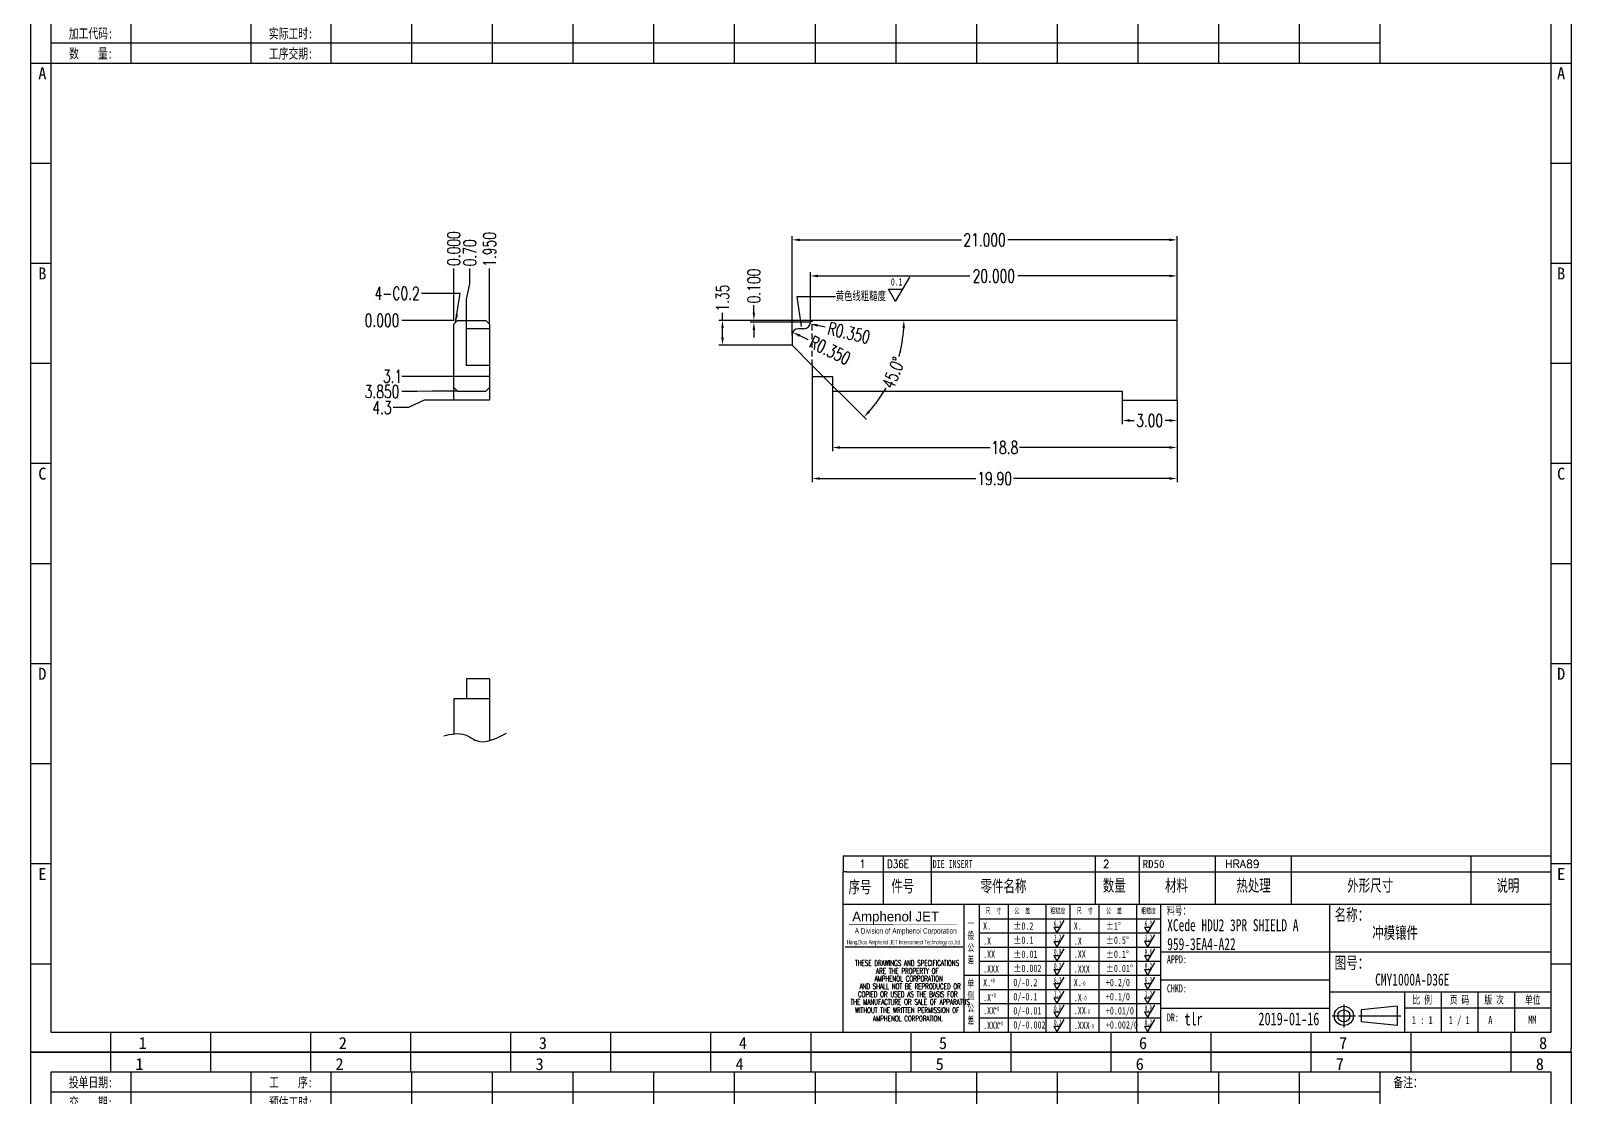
# Model space of a CAD drawing. Header units: millimetres. Extents: x -2852 to 5627, y -2271 to 1849.
# Drawn here: x -778.4 to -694.4, y -722.8 to -664.7 of the extents above; entities that cross this region are included whole.
import ezdxf
from ezdxf.enums import TextEntityAlignment as Align

# ---------------------------------------------------------------- set-up
doc = ezdxf.new("R2010")
doc.units = ezdxf.units.MM
doc.header["$PDSIZE"] = 3
doc.linetypes.add('DASHED2', pattern=[9.525, 6.35, -3.175])
for name, color, linetype in [('1', 7, 'Continuous'), ('11', 4, 'DASHED2'), ('41', 1, 'Continuous'), ('D03', 7, 'Continuous')]:
    doc.layers.add(name, color=color, linetype=linetype)
doc.styles.add('CH', font='仿宋_GB2312_0.ttf')
doc.styles.add('jet02', font='simplex.shx', dxfattribs={"width": 0.7})
doc.styles.add('SIMPLEX', font='SIMPLEX')
doc.styles.get("Standard").update_dxf_attribs({"font": '仿宋_GB2312_0.ttf', "width": 0.7})
doc.styles.add('TEXTSTYLE_1', font='TRIUMB.TTF')
doc.styles.add('TEXTSTYLE_2', font='TRIUM.TTF')
doc.styles.add('tk', font='', dxfattribs={"width": 0.7})
doc.styles.add('tk 2', font='仿宋_GB2312_0.ttf', dxfattribs={"width": 0.65})
doc.styles.add('tk 4', font='simplex.shx', dxfattribs={"width": 0.65, "bigfont": 'bigfont.shx'})
doc.styles.get('tk').set_extended_font_data('NSimSun')
doc.dimstyles.new('jet02', dxfattribs={"dimtxt": 3.5, "dimasz": 2.1, "dimexe": 1, "dimexo": 0, "dimgap": 0.5, "dimtad": 0, "dimtoh": 1, "dimdec": 3, "dimzin": 9, "dimdsep": 46, "dimtxsty": 'jet02', "dimcen": 0, "dimclrt": 256, "dimazin": 2, "dimtfac": 1, "dimtdec": 3, "dimtofl": 0, "dimtmove": 0, "dimatfit": 1, "dimfxl": 1, "dimarcsym": 0})

# ---------------------------------------------------------------- blocks, each defined once
blk = doc.blocks.new('A3-N')
at = {"layer": '1', "color": 1}
for p, q in [((0, 0), (0, 296.73)), ((0, 296.73), (420, 296.73)), ((21.82, 291.27), (21.82, 296.73)), ((49.09, 291.27), (49.09, 296.73)), ((76.36, 291.27), (76.36, 296.73)), ((103.64, 291.27), (103.64, 296.73)), ((103.64, 291.27), (103.64, 296.73)), ((103.64, 291.27), (103.64, 296.73)), ((130.91, 291.27), (130.91, 296.73)), ((158.18, 291.27), (158.18, 296.73)), ((185.45, 291.27), (185.45, 296.73)), ((212.73, 291.27), (212.73, 296.73)), ((240, 291.27), (240, 296.73)), ((267.27, 291.27), (267.27, 296.73)), ((294.55, 291.27), (294.55, 296.73)), ((321.82, 291.27), (321.82, 296.73)), ((349.09, 291.27), (349.09, 296.73)), ((376.36, 291.27), (376.36, 296.73)), ((403.64, 291.27), (403.64, 296.73)), ((420, 296.73), (420, 1)), ((5.45, 269.45), (0, 269.45)), ((420, 269.45), (414.55, 269.45)), ((5.45, 242.18), (0, 242.18)), ((420, 242.18), (414.55, 242.18)), ((5.45, 214.91), (0, 214.91)), ((420, 214.91), (414.55, 214.91)), ((5.45, 187.64), (0, 187.64)), ((420, 187.64), (414.55, 187.64)), ((5.45, 160.36), (0, 160.36)), ((420, 160.36), (414.55, 160.36)), ((5.45, 133.09), (0, 133.09)), ((420, 133.09), (414.55, 133.09)), ((5.45, 105.82), (0, 105.82)), ((420, 105.82), (414.55, 105.82)), ((5.45, 78.55), (0, 78.55)), ((420, 78.55), (414.55, 78.55)), ((5.45, 51.27), (0, 51.27)), ((420, 51.27), (414.55, 51.27)), ((222.45, 49.09), (221.45, 49.09)), ((221.45, 49.09), (221.45, 40.36)), ((222.45, 49.09), (414.55, 49.09)), ((232.36, 49.09), (232.36, 40.36)), ((245.45, 49.09), (245.45, 40.36)), ((290.18, 49.09), (290.18, 40.36)), ((302.18, 49.09), (302.18, 40.36)), ((322.91, 49.09), (322.91, 40.36)), ((343.64, 49.09), (343.64, 40.36)), ((392.73, 40.36), (392.73, 49.09)), ((258.55, 40.36), (258.55, 5.44)), ((266.45, 40.36), (266.45, 5.44)), ((276.78, 40.36), (276.78, 5.45)), ((291.18, 40.36), (291.18, 5.45)), ((301.51, 40.37), (301.51, 5.46)), ((308.01, 40.36), (308.01, 5.45)), ((354.09, 40.36), (354.09, 5.45)), ((308.01, 32.39), (258.55, 32.39)), ((308.01, 28.54), (258.55, 28.54)), ((414.55, 27.27), (308.01, 27.27)), ((5.45, 24), (0, 24)), ((308.01, 24.69), (258.55, 24.69)), ((420, 24), (414.55, 24)), ((308.01, 16.99), (258.55, 16.99)), ((354.09, 19.63), (308.01, 19.63)), ((308.01, 13.14), (258.55, 13.14)), ((414.55, 16.36), (354.09, 16.36)), ((374.55, 16.36), (374.55, 5.45)), ((384.55, 16.36), (384.55, 5.45)), ((394.55, 16.36), (394.55, 5.45)), ((404.55, 16.36), (404.55, 5.45)), ((308.01, 9.29), (258.55, 9.29)), ((308.01, 11.99), (354.09, 11.99)), ((372.51, 12.49), (362.69, 11.5)), ((362.69, 11.5), (362.69, 8.23)), ((372.51, 12.49), (372.51, 7.25)), ((414.55, 12), (374.55, 12)), ((21.82, 0), (21.82, 5.45)), ((49.09, 0), (49.09, 5.45)), ((76.36, 0), (76.36, 5.45)), ((103.64, 0), (103.64, 5.45)), ((130.91, 0), (130.91, 5.45)), ((158.18, 0), (158.18, 5.45)), ((185.45, 0), (185.45, 5.45)), ((212.73, 0), (212.73, 5.45)), ((240, 0), (240, 5.45)), ((267.27, 0), (267.27, 5.45)), ((294.55, 0), (294.55, 5.45)), ((321.82, 0), (321.82, 5.45)), ((349.09, 0), (349.09, 5.45)), ((372.51, 7.25), (362.69, 8.23)), ((376.36, 0), (376.36, 5.45)), ((403.64, 0), (403.64, 5.45)), ((1, 0), (0, 0)), ((420, 0), (1, 0)), ((420, 0), (420, 1))]:
    blk.add_line(p, q, dxfattribs=at)
at = {"layer": '1'}
for p, q in [((414.55, 278.18), (414.55, 284.73)), ((221.45, 40.36), (221.45, 5.45)), ((221.45, 40.36), (414.55, 40.36)), ((221.45, 40.36), (414.55, 40.36)), ((254.41, 40.36), (254.41, 5.45)), ((283.28, 40.36), (283.28, 5.45)), ((308.01, 36.24), (258.55, 36.24)), ((222.08, 28.67), (254.12, 28.67)), ((308.01, 20.84), (254.41, 20.84))]:
    blk.add_line(p, q, dxfattribs=at)
at = {"layer": '1', "color": 1, "ltscale": 0.05}
for p, q in [((278.93, 34.04), (279.79, 32.56)), ((278.93, 34.04), (280.65, 34.04)), ((281.68, 35.84), (279.79, 32.56)), ((303.66, 34.05), (304.52, 32.56)), ((303.66, 34.05), (305.38, 34.05)), ((306.41, 35.84), (304.52, 32.56)), ((278.93, 30.19), (279.79, 28.71)), ((278.93, 30.19), (280.65, 30.19)), ((281.68, 31.99), (279.79, 28.71)), ((303.66, 30.2), (305.38, 30.2)), ((303.66, 30.2), (304.52, 28.71)), ((306.41, 31.99), (304.52, 28.71)), ((278.93, 26.34), (279.79, 24.86)), ((278.93, 26.34), (280.65, 26.34)), ((281.68, 28.14), (279.79, 24.86)), ((303.66, 26.35), (304.52, 24.86)), ((303.66, 26.35), (305.38, 26.35)), ((306.41, 28.14), (304.52, 24.86)), ((278.93, 22.49), (280.65, 22.49)), ((278.93, 22.49), (279.79, 21.01)), ((281.68, 24.29), (279.79, 21.01)), ((303.66, 22.5), (305.38, 22.5)), ((303.66, 22.5), (304.52, 21.01)), ((306.41, 24.29), (304.52, 21.01)), ((278.93, 18.66), (279.79, 17.17)), ((278.93, 18.66), (280.65, 18.66)), ((281.68, 20.45), (279.79, 17.17)), ((303.66, 18.66), (304.52, 17.18)), ((303.66, 18.66), (305.38, 18.66)), ((306.41, 20.46), (304.52, 17.18)), ((278.93, 14.81), (280.65, 14.81)), ((278.93, 14.81), (279.79, 13.32)), ((281.68, 16.6), (279.79, 13.32)), ((281.68, 12.75), (279.79, 9.47)), ((303.66, 14.81), (305.38, 14.81)), ((303.66, 14.81), (304.52, 13.33)), ((306.41, 16.61), (304.52, 13.33)), ((306.41, 12.76), (304.52, 9.48)), ((278.93, 10.96), (279.79, 9.47)), ((278.93, 10.96), (280.65, 10.96)), ((281.68, 8.9), (279.79, 5.62)), ((303.66, 10.96), (304.52, 9.48)), ((303.66, 10.96), (305.38, 10.96)), ((306.41, 8.91), (304.52, 5.63)), ((278.93, 7.11), (279.79, 5.62)), ((278.93, 7.11), (280.65, 7.11)), ((303.66, 7.11), (305.38, 7.11)), ((303.66, 7.11), (304.52, 5.63))]:
    blk.add_line(p, q, dxfattribs=at)
at = {"layer": '1', "color": 1, "ltscale": 0.1}
for p, q in [((358.01, 13.02), (358.01, 6.71)), ((354.86, 9.87), (361.17, 9.87)), ((362.03, 9.87), (373.54, 9.87))]:
    blk.add_line(p, q, dxfattribs=at)
at = {"layer": '1'}
blk.add_lwpolyline([(221.45, 5.45), (414.55, 5.45), (414.55, 291.27), (5.45, 291.27), (5.45, 5.45), (414.55, 5.45)], dxfattribs=at)
at = {"layer": '1', "color": 7, "linetype": 'Continuous', "const_width": 0.123}
blk.add_lwpolyline([(223.11, 34.74), (252.6, 34.76)], dxfattribs=at)
at = {"layer": '1', "color": 1}
for radius in [2.62, 1.64]:
    blk.add_circle((358.01, 9.87), radius, dxfattribs=at)
at = {"layer": '41'}
for p, q in [((27.27, 291.27), (27.27, 269.45)), ((60, 291.27), (60, 269.45)), ((81.82, 291.27), (81.82, 269.45)), ((103.82, 291.27), (103.82, 269.45)), ((125.82, 291.27), (125.82, 269.45)), ((147.82, 291.27), (147.82, 269.45)), ((169.82, 291.27), (169.82, 269.45)), ((191.82, 291.27), (191.82, 269.45)), ((213.82, 291.27), (213.82, 269.45)), ((235.82, 291.27), (235.82, 269.45)), ((257.82, 291.27), (257.82, 269.45)), ((279.82, 291.27), (279.82, 269.45)), ((301.82, 291.27), (301.82, 269.45)), ((323.82, 291.27), (323.82, 269.45)), ((345.82, 291.27), (345.82, 269.45)), ((367.82, 291.27), (367.82, 269.45)), ((367.82, 285.82), (5.45, 285.82)), ((367.82, 280.36), (5.45, 280.36)), ((367.82, 274.91), (5.45, 274.91)), ((414.55, 269.45), (5.45, 269.45))]:
    blk.add_line(p, q, dxfattribs=at)
at = {"layer": '1', "color": 1}
for s, p in [('1', (29.64, 295.11)), ('2', (84.18, 295.11)), ('3', (138.73, 295.11)), ('4', (193.27, 295.11)), ('5', (247.82, 295.11)), ('6', (302.36, 295.11)), ('7', (356.91, 295.11)), ('8', (411.45, 295.11)), ('1', (30.53, 4.11)), ('2', (85.08, 4.11)), ('3', (139.62, 4.11)), ('4', (194.17, 4.11)), ('5', (248.72, 4.11)), ('6', (303.26, 4.11)), ('7', (357.81, 4.11)), ('8', (412.35, 4.11))]:
    blk.add_text(s, height=3.27, dxfattribs=at).set_placement(p, align=Align.TOP_CENTER)
at = {"layer": '1', "style": 'tk', "width": 0.7}
for s, p in [('投单日期:', (16.36, 288.55)), ('工    序:', (70.91, 288.55)), ('备注：', (375.51, 288.55)), ('交    期:', (16.36, 283.09)), ('预估工时:', (70.91, 283.09)), ('加工代码:', (16.36, 277.64)), ('实际工时:', (70.91, 277.64)), ('数    量:', (16.36, 272.18)), ('工序交期:', (70.91, 272.18))]:
    blk.add_text(s, height=2.727, dxfattribs=at).set_placement(p, align=Align.MIDDLE)
at = {"layer": '1', "color": 1}
for s, p in [('A', (2.04, 268.36)), ('B', (2.04, 213.82)), ('C', (2.04, 159.27)), ('D', (2.04, 104.73)), ('E', (2.04, 50.18))]:
    blk.add_text(s, height=3.27, dxfattribs=at).set_placement(p, align=Align.TOP_LEFT)
for s, p in [('A', (418.37, 268.36)), ('B', (418.37, 213.82)), ('C', (418.37, 159.27)), ('D', (418.37, 104.73)), ('E', (418.37, 50.18))]:
    blk.add_text(s, height=3.27, dxfattribs=at).set_placement(p, align=Align.TOP_RIGHT)
at = {"layer": '1', "color": 1, "style": 'tk 2', "width": 0.7}
for s, height, p in [('序号', 3.273, (222.96, 43.34)), ('件号', 3.273, (234.62, 43.61)), ('零件名称', 3.273, (258.97, 43.61)), ('数量', 3.273, (292.3, 43.78)), ('材料', 3.273, (309.27, 43.78)), ('热处理', 3.273, (328.71, 43.78)), ('外形尺寸', 3.273, (358.94, 43.78)), ('说明', 3.273, (399.61, 43.78)), ('料号：', 2.182, (309.77, 37.46)), ('名称：', 3.273, (355.52, 35.79)), ('图号：', 3.273, (355.52, 22.7)), ('比 例', 2.182, (376.69, 13.18)), ('页 码', 2.182, (386.85, 13.18)), ('版 次', 2.182, (396.31, 13.18)), ('单位', 2.182, (407.35, 13.18))]:
    blk.add_text(s, height=height, dxfattribs=at).set_placement(p)
at = {"layer": '1', "color": 7, "linetype": 'Continuous', "style": 'TEXTSTYLE_1'}
blk.add_text('Amphenol JET', height=2.7, dxfattribs=at).set_placement((223.96, 35.61))
at = {"layer": '1', "color": 7, "linetype": 'Continuous'}
for s, height, style, width, p in [('A Division of Amphenol Corporation', 1.5, 'TEXTSTYLE_2', 0.7, (224.64, 32.29)), ('HangZhou Amphenol JET Interconnect Technology co.,ltd ', 1.2, 'TEXTSTYLE_2', 0.6, (222.47, 29.36)), ('THESE DRAWINGS AND SPECIFICATIONS', 1.5, 'tk 4', 0.6, (224.73, 23.52)), ('ARE THE PROPERTY OF', 1.5, 'tk 4', 0.6, (230.45, 21.35)), ('AND SHALL NOT BE REPRODUCED OR', 1.5, 'tk 4', 0.6, (225.95, 17.17)), ('AMPHENOL CORPORATION', 1.5, 'tk 4', 0.6, (230.04, 19.27)), ('THE MANUFACTURE OR SALE OF APPARATUS', 1.5, 'tk 4', 0.6, (223.5, 12.92)), ('COPIED OR USED AS THE BASIS FOR', 1.5, 'tk 4', 0.6, (225.54, 15.02)), ('WITHOUT THE WRITTEN PERMISSION OF', 1.5, 'tk 4', 0.6, (224.73, 10.67)), ('AMPHENOL CORPORATION.', 1.5, 'tk 4', 0.6, (229.63, 8.4))]:
    blk.add_text(s, height=height, dxfattribs=dict(at, style=style, width=width)).set_placement(p)
at = {"layer": '1', "color": 1, "style": 'tk 2', "width": 0.7}
for s, p in [('X.', (259.64, 34.37)), ('%%P0.2', (267.9, 34.37)), ('X.', (284.37, 34.37)), ('%%P1%%D', (293.12, 34.37)), ('.X', (259.64, 30.28)), ('%%P0.1', (267.9, 30.52)), ('.X', (284.37, 30.28)), ('%%P0.5%%D', (293.12, 30.52)), ('.XX', (259.64, 26.71)), ('%%P0.01', (267.9, 26.67)), ('.XX', (284.37, 26.71)), ('%%P0.1%%D', (293.12, 26.67)), ('.XXX', (259.64, 22.68)), ('%%P0.002', (267.9, 22.82)), ('.XXX', (284.37, 22.68)), ('%%P0.01%%D', (293.12, 22.82)), ('X.', (259.64, 18.97)), ('0/-0.2', (267.9, 18.97)), ('X.', (284.37, 18.97)), ('+0.2/0', (293.12, 18.97)), ('.X', (259.64, 14.88)), ('0/-0.1', (267.9, 15.12)), ('.X', (284.37, 14.88)), ('+0.1/0', (293.12, 15.12)), ('.XX', (259.64, 11.31)), ('0/-0.01', (267.9, 11.27)), ('0/-0.002', (267.9, 7.42)), ('.XX', (284.37, 11.31)), ('+0.01/0', (293.12, 11.27)), ('+0.002/0', (293.12, 7.42)), ('.XXX', (259.64, 7.28)), ('.XXX', (284.37, 7.28))]:
    blk.add_text(s, height=2, dxfattribs=at).set_placement(p, align=Align.MIDDLE_LEFT)
at = {"layer": '1', "color": 1, "ltscale": 0.05, "style": 'tk 2', "width": 0.5}
for s, p in [('6.3', (279.01, 34.26)), ('6.3', (303.74, 34.27)), ('3.2', (279.01, 30.41)), ('3.2', (303.74, 30.42)), ('0.8', (279.01, 26.56)), ('0.8', (303.74, 26.57)), ('0.2', (279.01, 22.71)), ('0.2', (303.74, 22.72)), ('6.3', (279.01, 18.87)), ('6.3', (303.74, 18.88)), ('3.2', (279.01, 15.02)), ('0.8', (279.01, 11.17)), ('3.2', (303.74, 15.03)), ('0.8', (303.74, 11.18)), ('0.2', (279.01, 7.32)), ('0.2', (303.74, 7.33))]:
    blk.add_text(s, height=1.6, dxfattribs=at).set_placement(p)
at = {"layer": '1', "style": 'tk 2', "width": 0.7}
for s, p in [('APPD:', (309.77, 24.21)), ('CHKD:', (309.77, 16.27)), ('DR:', (309.77, 8.35))]:
    blk.add_text(s, height=2.182, dxfattribs=at).set_placement(p)
at = {"layer": '1', "color": 7, "style": 'tk 2', "width": 0.7}
blk.add_text('MM', height=2.182, dxfattribs=at).set_placement((408.31, 7.75))
at = {"layer": '1', "color": 1, "ltscale": 0.05, "char_height": 1.5, "width": 6.3627, "attachment_point": 1, "style": 'tk 2'}
for s, insert in [('尺  寸', (260.31, 39.25)), ('公  差', (268.17, 39.25)), ('粗糙度', (277.98, 39.25)), ('尺  寸', (285.2, 39.25)), ('公  差', (293.18, 39.25)), ('粗糙度', (302.71, 39.26))]:
    blk.add_mtext(s, dxfattribs=dict(at, insert=insert))
at = {"layer": '1', "ltscale": 0.05, "char_height": 2, "width": 2.5195, "attachment_point": 1, "style": 'tk 2'}
for s, insert in [('一般公差', (255.39, 36.11)), ('单侧公差', (255.39, 19.71))]:
    blk.add_mtext(s, dxfattribs=dict(at, insert=insert))
at = {"layer": '1', "color": 1, "ltscale": 0.05, "char_height": 1.2, "width": 5.1396, "attachment_point": 1, "line_spacing_factor": 0.8, "style": 'tk 2'}
for s, insert in [('+0', (261.58, 20.13)), ('-0', (286.31, 19.33)), ('+0', (261.88, 16.09)), ('-0', (286.61, 15.29)), ('+0', (262.79, 12.45)), ('+0', (263.87, 8.44)), ('-0', (287.51, 11.65)), ('-0', (288.59, 7.64))]:
    blk.add_mtext(s, dxfattribs=dict(at, insert=insert))
at = {"layer": '1', "style": 'tk 2', "width": 0.7}
for tag, p in [('PATR-NO1', (309.84, 32.96)), ('TITLE', (365.74, 30.9)), ('PATR-NO2', (309.84, 27.81)), ('DWG-NO:', (366.54, 18.14))]:
    blk.add_attdef(tag, p, '', height=3.27, dxfattribs=at)
at = {"layer": '1', "color": 1, "style": 'tk 2', "width": 0.7}
for tag, p in [('DRAW', (314.55, 7.27)), ('DATE', (334.72, 7.32))]:
    blk.add_attdef(tag, p, '', height=3.49, dxfattribs=at)
at = {"layer": '1', "style": 'tk 2', "width": 0.7}
for tag, p in [('SCALE', (376.55, 8.73)), ('SHEET', (386.6, 8.72)), ('REV', (397.38, 8.73))]:
    blk.add_attdef(tag, text='', height=2.18, dxfattribs=at).set_placement(p, align=Align.MIDDLE_LEFT)
blk = doc.blocks.new('FB3')
at = {"layer": '1', "color": 1}
for p, q in [((0, 4.36), (193.09, 4.36)), ((0, 4.36), (0, 0)), ((10.91, 4.36), (10.91, 0)), ((24, 4.36), (24, 0)), ((68.73, 4.36), (68.73, 0)), ((80.73, 4.36), (80.73, 0)), ((101.45, 4.36), (101.45, 0)), ((122.18, 4.36), (122.18, 0)), ((171.27, 0), (171.27, 4.36))]:
    blk.add_line(p, q, dxfattribs=at)
at = {"layer": '1'}
for tag, style, p in [('ITEM', 'SIMPLEX', (4.36, 2.18)), ('PARTNO', 'SIMPLEX', (12, 2.18)), ('QTY', 'SIMPLEX', (74.18, 2.18)), ('MATL', 'CH', (81.72, 2.18)), ('FINISH', 'SIMPLEX', (104.17, 2.18)), ('SPEC', 'SIMPLEX', (130.91, 2.18)), ('REMARK', 'SIMPLEX', (174.06, 2.18))]:
    blk.add_attdef(tag, text='', height=2.18, dxfattribs=dict(at, style=style)).set_placement(p, align=Align.MIDDLE_LEFT)
at = {"layer": '1', "style": 'tk', "width": 0.7}
blk.add_attdef('DIE', text='', height=2.18, dxfattribs=at).set_placement((24.43, 2.18), align=Align.MIDDLE_LEFT)
blk = doc.blocks.new('*D2635')
at = {"layer": '41', "ltscale": 0.05}
blk.add_line((159.903, -3132.918), (157.068, -3132.918), dxfattribs=at)
at = {"layer": 'Defpoints', "color": 0, "ltscale": 0.05}
for p in [(157.068, -3132.918), (159.903, -3132.918), (159.903, -3132.918)]:
    blk.add_point(p, dxfattribs=at)
at = {"layer": '41', "ltscale": 0.05, "insert": (155.988, -3132.918), "char_height": 0.7, "attachment_point": 5, "style": 'jet02'}
blk.add_mtext('0.000', dxfattribs=at)
blk = doc.blocks.new('*D2636')
at = {"layer": '41', "ltscale": 0.05}
for p, q in [((158.281, -3137.268), (157.441, -3137.671)), ((159.903, -3137.268), (158.281, -3137.268)), ((157.441, -3137.671), (156.601, -3137.671))]:
    blk.add_line(p, q, dxfattribs=at)
at = {"layer": 'Defpoints', "color": 0, "ltscale": 0.05}
for p in [(159.903, -3132.918), (159.903, -3137.268), (156.601, -3137.671)]:
    blk.add_point(p, dxfattribs=at)
at = {"layer": '41', "ltscale": 0.05, "insert": (155.988, -3137.671), "char_height": 0.7, "attachment_point": 5, "style": 'jet02'}
blk.add_mtext('4.3', dxfattribs=at)
blk = doc.blocks.new('*D2637')
at = {"layer": '41', "ltscale": 0.05}
for p, q in [((157.908, -3136.796), (157.068, -3136.796)), ((158.748, -3136.768), (157.908, -3136.796)), ((160.103, -3136.768), (158.748, -3136.768))]:
    blk.add_line(p, q, dxfattribs=at)
at = {"layer": 'Defpoints', "color": 0, "ltscale": 0.05}
for p in [(159.903, -3132.918), (157.068, -3136.796), (160.103, -3136.768)]:
    blk.add_point(p, dxfattribs=at)
at = {"layer": '41', "ltscale": 0.05, "insert": (155.988, -3136.796), "char_height": 0.7, "attachment_point": 5, "style": 'jet02'}
blk.add_mtext('3.850', dxfattribs=at)
blk = doc.blocks.new('*D2638')
at = {"layer": '41', "ltscale": 0.05}
blk.add_line((159.903, -3135.968), (157.068, -3135.968), dxfattribs=at)
at = {"layer": 'Defpoints', "color": 0, "ltscale": 0.05}
for p in [(159.903, -3132.918), (157.068, -3135.968), (159.903, -3135.968)]:
    blk.add_point(p, dxfattribs=at)
at = {"layer": '41', "ltscale": 0.05, "insert": (156.56, -3135.968), "char_height": 0.7, "attachment_point": 5, "style": 'jet02'}
blk.add_mtext('3.1', dxfattribs=at)
blk = doc.blocks.new('*D2639')
at = {"layer": '41', "ltscale": 0.05}
blk.add_line((159.903, -3132.918), (159.903, -3130.083), dxfattribs=at)
at = {"layer": 'Defpoints', "color": 0, "ltscale": 0.05}
for p in [(159.903, -3130.083), (159.903, -3132.918), (159.903, -3132.918)]:
    blk.add_point(p, dxfattribs=at)
at = {"layer": '41', "ltscale": 0.05, "insert": (159.903, -3129.003), "char_height": 0.7, "attachment_point": 5, "rotation": 90, "style": 'jet02'}
blk.add_mtext('0.000', dxfattribs=at)
blk = doc.blocks.new('*D2640')
at = {"layer": '41', "ltscale": 0.05}
for p, q in [((160.778, -3130.923), (160.778, -3130.083)), ((160.603, -3131.763), (160.778, -3130.923)), ((160.603, -3132.918), (160.603, -3131.763))]:
    blk.add_line(p, q, dxfattribs=at)
at = {"layer": 'Defpoints', "color": 0, "ltscale": 0.05}
for p in [(160.778, -3130.083), (159.903, -3132.918), (160.603, -3132.918)]:
    blk.add_point(p, dxfattribs=at)
at = {"layer": '41', "ltscale": 0.05, "insert": (160.778, -3129.236), "char_height": 0.7, "attachment_point": 5, "rotation": 90, "style": 'jet02'}
blk.add_mtext('0.70', dxfattribs=at)
blk = doc.blocks.new('*D2641')
at = {"layer": '41', "ltscale": 0.05}
blk.add_line((161.853, -3133.118), (161.853, -3130.083), dxfattribs=at)
at = {"layer": 'Defpoints', "color": 0, "ltscale": 0.05}
for p in [(161.853, -3130.083), (159.903, -3132.918), (161.853, -3133.118)]:
    blk.add_point(p, dxfattribs=at)
at = {"layer": '41', "ltscale": 0.05, "insert": (161.853, -3129.049), "char_height": 0.7, "attachment_point": 5, "rotation": 90, "style": 'jet02'}
blk.add_mtext('1.950', dxfattribs=at)
blk = doc.blocks.new('*D2642')
at = {"layer": '41', "ltscale": 0.05}
for p, q in [((179.349, -3132.918), (179.349, -3130.294)), ((179.769, -3130.494), (188.036, -3130.494)), ((198.929, -3130.494), (190.663, -3130.494)), ((199.349, -3132.918), (199.349, -3130.294))]:
    blk.add_line(p, q, dxfattribs=at)
for points in [[(179.769, -3130.424), (179.769, -3130.564), (179.349, -3130.494)], [(198.929, -3130.424), (198.929, -3130.564), (199.349, -3130.494)]]:
    blk.add_solid(points, dxfattribs=at)
at = {"layer": 'Defpoints', "color": 0, "ltscale": 0.05}
for p in [(179.349, -3130.494), (179.349, -3132.918), (199.349, -3132.918)]:
    blk.add_point(p, dxfattribs=at)
at = {"layer": '41', "ltscale": 0.05, "insert": (189.349, -3130.494), "char_height": 0.7, "attachment_point": 5, "style": 'jet02'}
blk.add_mtext('20.000', dxfattribs=at)
blk = doc.blocks.new('*D2643')
at = {"layer": '41', "ltscale": 0.05}
for p, q in [((196.349, -3137.268), (196.349, -3138.573)), ((199.349, -3137.268), (199.349, -3138.573)), ((196.769, -3138.373), (197.003, -3138.373)), ((198.929, -3138.373), (198.696, -3138.373))]:
    blk.add_line(p, q, dxfattribs=at)
for points in [[(196.769, -3138.303), (196.769, -3138.443), (196.349, -3138.373)], [(198.929, -3138.303), (198.929, -3138.443), (199.349, -3138.373)]]:
    blk.add_solid(points, dxfattribs=at)
at = {"layer": 'Defpoints', "color": 0, "ltscale": 0.05}
for p in [(196.349, -3137.268), (199.349, -3137.268), (196.349, -3138.373)]:
    blk.add_point(p, dxfattribs=at)
at = {"layer": '41', "ltscale": 0.05, "insert": (197.849, -3138.373), "char_height": 0.7, "attachment_point": 5, "style": 'jet02'}
blk.add_mtext('3.00', dxfattribs=at)
blk = doc.blocks.new('*D2644')
at = {"layer": '41', "ltscale": 0.05}
for p, q in [((178.349, -3133.718), (178.349, -3128.328)), ((178.769, -3128.528), (187.583, -3128.528)), ((198.929, -3128.528), (190.116, -3128.528)), ((199.349, -3132.918), (199.349, -3128.328))]:
    blk.add_line(p, q, dxfattribs=at)
for points in [[(178.769, -3128.458), (178.769, -3128.598), (178.349, -3128.528)], [(198.929, -3128.458), (198.929, -3128.598), (199.349, -3128.528)]]:
    blk.add_solid(points, dxfattribs=at)
at = {"layer": 'Defpoints', "color": 0, "ltscale": 0.05}
for p in [(199.349, -3128.528), (199.349, -3132.918), (178.349, -3133.718)]:
    blk.add_point(p, dxfattribs=at)
at = {"layer": '41', "ltscale": 0.05, "insert": (188.849, -3128.528), "char_height": 0.7, "attachment_point": 5, "style": 'jet02'}
blk.add_mtext('21.000', dxfattribs=at)
blk = doc.blocks.new('*D2645')
at = {"layer": '41', "ltscale": 0.05}
for p, q in [((180.549, -3136.768), (180.549, -3140.044)), ((199.349, -3137.268), (199.349, -3140.044)), ((180.969, -3139.844), (189.149, -3139.844)), ((198.929, -3139.844), (190.749, -3139.844))]:
    blk.add_line(p, q, dxfattribs=at)
for points in [[(180.969, -3139.774), (180.969, -3139.914), (180.549, -3139.844)], [(198.929, -3139.774), (198.929, -3139.914), (199.349, -3139.844)]]:
    blk.add_solid(points, dxfattribs=at)
at = {"layer": 'Defpoints', "color": 0, "ltscale": 0.05}
for p in [(180.549, -3136.768), (199.349, -3137.268), (199.349, -3139.844)]:
    blk.add_point(p, dxfattribs=at)
at = {"layer": '41', "ltscale": 0.05, "insert": (189.949, -3139.844), "char_height": 0.7, "attachment_point": 5, "style": 'jet02'}
blk.add_mtext('18.8', dxfattribs=at)
blk = doc.blocks.new('*D2646')
at = {"layer": '41', "ltscale": 0.05}
for p, q in [((179.449, -3135.968), (179.449, -3141.736)), ((199.349, -3137.268), (199.349, -3141.736)), ((179.869, -3141.536), (188.366, -3141.536)), ((198.929, -3141.536), (190.433, -3141.536))]:
    blk.add_line(p, q, dxfattribs=at)
for points in [[(179.869, -3141.466), (179.869, -3141.606), (179.449, -3141.536)], [(198.929, -3141.466), (198.929, -3141.606), (199.349, -3141.536)]]:
    blk.add_solid(points, dxfattribs=at)
at = {"layer": 'Defpoints', "color": 0, "ltscale": 0.05}
for p in [(179.449, -3135.968), (199.349, -3137.268), (199.349, -3141.536)]:
    blk.add_point(p, dxfattribs=at)
at = {"layer": '41', "ltscale": 0.05, "insert": (189.399, -3141.536), "char_height": 0.7, "attachment_point": 5, "style": 'jet02'}
blk.add_mtext('19.90', dxfattribs=at)
blk = doc.blocks.new('*D2647')
at = {"layer": '41', "ltscale": 0.05}
for p, q in [((176.268, -3132.498), (176.268, -3132.078)), ((179.349, -3132.918), (176.068, -3132.918)), ((179.349, -3133.018), (176.068, -3133.018)), ((176.268, -3133.438), (176.268, -3133.858))]:
    blk.add_line(p, q, dxfattribs=at)
for points in [[(176.198, -3132.498), (176.338, -3132.498), (176.268, -3132.918)], [(176.198, -3133.438), (176.338, -3133.438), (176.268, -3133.018)]]:
    blk.add_solid(points, dxfattribs=at)
at = {"layer": 'Defpoints', "color": 0, "ltscale": 0.05}
for p in [(176.268, -3132.918), (179.349, -3132.918), (179.349, -3133.018)]:
    blk.add_point(p, dxfattribs=at)
at = {"layer": '41', "ltscale": 0.05, "insert": (176.268, -3131.045), "char_height": 0.7, "attachment_point": 5, "rotation": 90, "style": 'jet02'}
blk.add_mtext('0.100', dxfattribs=at)
blk = doc.blocks.new('*D2648')
at = {"layer": '41', "ltscale": 0.05}
for p, q in [((179.349, -3132.918), (174.356, -3132.918)), ((174.556, -3132.918), (174.556, -3132.498)), ((174.556, -3133.848), (174.556, -3133.338)), ((178.349, -3134.268), (174.356, -3134.268))]:
    blk.add_line(p, q, dxfattribs=at)
for points in [[(174.486, -3133.338), (174.626, -3133.338), (174.556, -3132.918)], [(174.486, -3133.848), (174.626, -3133.848), (174.556, -3134.268)]]:
    blk.add_solid(points, dxfattribs=at)
at = {"layer": 'Defpoints', "color": 0, "ltscale": 0.05}
for p in [(174.556, -3132.918), (179.349, -3132.918), (178.349, -3134.268)]:
    blk.add_point(p, dxfattribs=at)
at = {"layer": '41', "ltscale": 0.05, "insert": (174.556, -3131.698), "char_height": 0.7, "attachment_point": 5, "rotation": 90, "style": 'jet02'}
blk.add_mtext('1.35', dxfattribs=at)
blk = doc.blocks.new('*D2649')
at = {"layer": '41', "ltscale": 0.05}
blk.add_line((179.449, -3135.368), (182.408, -3138.327), dxfattribs=at)
for start, end in [(344.65919, 356.76901), (318.23099, 330.34081)]:
    blk.add_arc((176.999, -3132.918), 7.449, start, end, dxfattribs=at)
for points in [[(184.366, -3133.336), (184.506, -3133.34), (184.448, -3132.918)], [(182.606, -3137.928), (182.504, -3137.832), (182.266, -3138.186)]]:
    blk.add_solid(points, dxfattribs=at)
at = {"layer": 'Defpoints', "color": 0, "ltscale": 0.05}
for p in [(179.349, -3132.918), (199.349, -3132.918), (178.349, -3134.268), (179.449, -3135.368), (183.45, -3136.643)]:
    blk.add_point(p, dxfattribs=at)
at = {"layer": '41', "ltscale": 0.05, "insert": (183.881, -3135.769), "char_height": 0.7, "attachment_point": 5, "rotation": 67.5, "style": 'jet02'}
blk.add_mtext('45.0°', dxfattribs=at)
blk = doc.blocks.new('*D2650')
at = {"layer": '41', "ltscale": 0.05}
blk.add_line((180.157, -3133.292), (179.749, -3133.195), dxfattribs=at)
blk.add_solid([(179.765, -3133.127), (179.733, -3133.263), (179.34, -3133.099)], dxfattribs=at)
at = {"layer": 'Defpoints', "color": 0, "ltscale": 0.05}
for p in [(178.999, -3133.018), (179.34, -3133.099)]:
    blk.add_point(p, dxfattribs=at)
at = {"layer": '41', "ltscale": 0.05, "insert": (181.447, -3133.596), "char_height": 0.7, "attachment_point": 5, "rotation": 346.72538, "style": 'jet02'}
blk.add_mtext('R0.350', dxfattribs=at)
blk = doc.blocks.new('*D2651')
at = {"layer": '41', "ltscale": 0.05}
blk.add_line((179.224, -3133.972), (178.762, -3133.749), dxfattribs=at)
blk.add_solid([(178.793, -3133.686), (178.732, -3133.812), (178.384, -3133.566)], dxfattribs=at)
at = {"layer": 'Defpoints', "color": 0, "ltscale": 0.05}
for p in [(178.384, -3133.566), (178.699, -3133.718)]:
    blk.add_point(p, dxfattribs=at)
at = {"layer": '41', "ltscale": 0.05, "insert": (180.417, -3134.549), "char_height": 0.7, "attachment_point": 5, "rotation": 334.19895, "style": 'jet02'}
blk.add_mtext('R0.350', dxfattribs=at)

msp = doc.modelspace()

# ---------------------------------------------------------------- linework, layer by layer
at = {"layer": '1', "ltscale": 0.05}
for p, q in [((-754.6042, -682.9385), (-754.6042, -680.4885)), ((-753.3542, -680.9385), (-754.6042, -680.9385)), ((-753.3542, -683.5385), (-755.3042, -683.5385)), ((-753.3542, -682.9385), (-754.6042, -682.9385)), ((-755.3042, -684.1385), (-755.1042, -684.3385)), ((-755.1042, -684.3385), (-753.5542, -684.3385)), ((-753.5542, -684.3385), (-753.3542, -684.1385)), ((-754.6042, -700.0211), (-754.6042, -701.1211)), ((-753.3542, -700.0211), (-754.6042, -700.0211)), ((-753.3542, -700.0211), (-753.3542, -703.3912)), ((-755.3042, -701.1211), (-755.3042, -703.0185)), ((-753.3542, -701.1211), (-755.3042, -701.1211))]:
    msp.add_line(p, q, dxfattribs=at)
msp.add_lwpolyline([(-753.3542, -684.8385), (-755.3042, -684.8385), (-755.3042, -680.6885), (-755.1042, -680.4885), (-753.5542, -680.4885), (-753.3542, -680.6885)], close=True, dxfattribs=at)
msp.add_open_spline([(-755.8567, -703.124), (-755.4474, -703.0306), (-754.8029, -702.8834), (-753.7988, -703.7008), (-753.0036, -703.2798), (-752.4363, -702.9796)], degree=3, knots=[0, 0, 0, 0, 1.1812772, 1.8599313, 3.5482394, 3.5482394, 3.5482394, 3.5482394], dxfattribs=at)
at = {"layer": '11', "ltscale": 0.05}
msp.add_line((-735.7584, -682.9385), (-735.7584, -680.4885), dxfattribs=at)
at = {"layer": '41', "color": 2, "ltscale": 0.05}
for p, q in [((-731.2147, -679.4554), (-730.4449, -678.122)), ((-731.2147, -679.4554), (-731.5996, -678.7887)), ((-731.5996, -678.7887), (-730.8298, -678.7887))]:
    msp.add_line(p, q, dxfattribs=at)
at = {"layer": 'D03', "color": 2, "ltscale": 0.05}
for p, q in [((-736.2084, -680.9385), (-736.5084, -680.9385)), ((-735.8584, -680.4885), (-735.8584, -680.5885))]:
    msp.add_line(p, q, dxfattribs=at)
at = {"layer": 'D03', "ltscale": 0.05}
for p, q in [((-715.8584, -680.4885), (-735.8584, -680.4885)), ((-715.8584, -684.8385), (-715.8584, -680.4885)), ((-736.8584, -681.2885), (-736.8584, -681.8385)), ((-736.8584, -681.8385), (-735.7584, -682.9385)), ((-735.7584, -682.9385), (-735.7584, -683.5385)), ((-735.7584, -683.5385), (-734.6584, -683.5385)), ((-734.6584, -683.5385), (-734.6584, -684.3385)), ((-734.6584, -684.3385), (-718.8584, -684.3385)), ((-718.8584, -684.3385), (-718.8584, -684.8385)), ((-718.8584, -684.8385), (-715.8584, -684.8385))]:
    msp.add_line(p, q, dxfattribs=at)
at = {"layer": 'D03', "color": 2, "ltscale": 0.05}
for centre, start, end in [((-736.5084, -681.2885), 90, 180), ((-736.2084, -680.5885), 270, 0)]:
    msp.add_arc(centre, 0.35, start, end, dxfattribs=at)

# ---------------------------------------------------------------- block references
at = {"layer": '1', "ltscale": 0.05, "xscale": 0.2000000000000455, "yscale": 0.2000000000000455, "zscale": 0.2000000000000455}
for p, values in [((-778.3712, -720.3672), {'DWG-NO:': 'CMY1000A-D36E', 'TITLE': '冲模镶件', 'REV': 'A', 'SHEET': '1 / 1', 'DRAW': 'tlr', 'DATE': '2019-01-16', 'PATR-NO1': 'XCede HDU2 3PR SHIELD A', 'PATR-NO2': '959-3EA4-A22', 'SCALE': '1 : 1'}), ((-778.3712, -779.7126), {'DWG-NO:': 'CMY1000A-D36F', 'TITLE': '冲模镶件', 'REV': 'A', 'SHEET': '1 / 1', 'DRAW': 'tlr', 'DATE': '2019-01-16', 'PATR-NO1': 'XCede HDU2 3PR SHIELD A', 'PATR-NO2': '959-3EA4-A22', 'SCALE': '1 : 1'})]:
    msp.add_blockref('A3-N', p, dxfattribs=at).add_auto_attribs(values)
at = {"layer": '1', "ltscale": 0.05}
ref = msp.add_blockref('FB3', (-734.0803, -710.549), dxfattribs=dict(at, xscale=0.2000000000000455, yscale=0.2000000000000455, zscale=0.2000000000000455))
ref.add_attrib('PARTNO', 'D36E', dxfattribs={"height": 0.43636, "style": 'SIMPLEX', "width": 0.8}).set_placement((-731.6803, -710.1126), align=Align.MIDDLE_LEFT)
ref.add_attrib('ITEM', '1', dxfattribs={"height": 0.4364, "style": 'SIMPLEX'}).set_placement((-733.2076, -710.1126), align=Align.MIDDLE_LEFT)
ref.add_attrib('DIE', 'DIE INSERT', dxfattribs={"height": 0.43636, "style": 'tk', "width": 0.7}).set_placement((-729.1943, -710.1126), align=Align.MIDDLE_LEFT)
ref.add_attrib('QTY', '2', dxfattribs={"height": 0.4364, "style": 'SIMPLEX'}).set_placement((-719.9204, -710.1126), align=Align.MIDDLE_LEFT)
ref.add_attrib('MATL', 'RD50', dxfattribs={"height": 0.43636, "style": 'CH'}).set_placement((-717.7371, -710.1126), align=Align.MIDDLE_LEFT)
ref.add_attrib('FINISH', 'HRA89', dxfattribs={"height": 0.43636, "style": 'SIMPLEX'}).set_placement((-713.2458, -710.1126), align=Align.MIDDLE_LEFT)

# ---------------------------------------------------------------- texts
at = {"layer": '41', "color": 2, "ltscale": 0.05, "style": 'tk 2', "width": 0.65}
msp.add_text('0.1', height=0.4, dxfattribs=at).set_placement((-731.4711, -678.5889))
at = {"layer": '41', "ltscale": 0.05, "insert": (-757.1633, -679.0147), "char_height": 0.7, "attachment_point": 6, "style": 'jet02'}
msp.add_mtext('4-C0.2', dxfattribs=at)
at = {"layer": '41', "color": 2, "ltscale": 0.05, "insert": (-734.4821, -679.1808), "char_height": 0.466667, "attachment_point": 4, "style": 'jet02'}
msp.add_mtext('{\\fSimSun|b0|i0|c134|p54;黄色线粗糙度}', dxfattribs=at)

# ---------------------------------------------------------------- dimensions: what is measured, and where the dimension line sits
at = {"layer": '41', "ltscale": 0.05}
for feature_location, offset, dtype, origin, override, picture, middle, set_off in [((-755.3042358711, -680.4885419576), (0, 2.8355563667), 1, (-755.3042358711, -680.4885419576), {"dimscale": 0.2, "dimtoh": 0, "dimzin": 1, "dimclrd": 256, "dimclre": 256, "dimadec": 3, "dimazin": 0, "dimatfit": 3, "dimlwd": -1, "dimlwe": -1}, '*D2639', (-755.3042358711, -676.5729855909), (-915.2077048823, 2452.4298167741)), ((-753.3542, -680.6885), (0, 3.0356), 1, (-755.3042, -680.4885), {"dimscale": 0.2, "dimtoh": 0, "dimzin": 1, "dimclrd": 256, "dimclre": 256, "dimadec": 3, "dimazin": 0, "dimatfit": 3, "dimlwd": -1, "dimlwe": -1}, '*D2641', (-753.3542, -676.6197), (-915.2077, 2452.4298)), ((-754.6042, -680.4885), (0.175, 2.8356), 1, (-755.3042, -680.4885), {"dimscale": 0.2, "dimtoh": 0, "dimdec": 2, "dimzin": 1, "dimclrd": 256, "dimclre": 256, "dimazin": 0, "dimatfit": 3, "dimlwd": -1, "dimlwe": -1}, '*D2640', (-754.4292, -676.8063), (-915.2077, 2452.4298)), ((-755.3042358711, -680.4885419576), (-2.8355563667, 0), 0, (-755.3042358711, -680.4885419576), {"dimscale": 0.2, "dimtoh": 0, "dimzin": 1, "dimclrd": 256, "dimclre": 256, "dimadec": 3, "dimazin": 0, "dimatfit": 3, "dimlwd": -1, "dimlwe": -1}, '*D2635', (-759.2197922378, -680.4885419576), (-915.2077048823, 2452.4298167741)), ((-755.1042, -684.3385), (-3.0356, -0.0279), 0, (-755.3042, -680.4885), {"dimscale": 0.2, "dimtoh": 0, "dimzin": 1, "dimclrd": 256, "dimclre": 256, "dimadec": 3, "dimazin": 0, "dimatfit": 3, "dimlwd": -1, "dimlwe": -1}, '*D2637', (-759.2198, -684.3664), (-915.2077, 2452.4298)), ((-755.3042358711, -684.8385419576), (-3.3022230334, -0.4028818143), 0, (-755.3042358711, -680.4885419576), {"dimscale": 0.2, "dimtoh": 0, "dimdec": 1, "dimzin": 1, "dimclrd": 256, "dimclre": 256, "dimadec": 1, "dimazin": 0, "dimatfit": 3, "dimlwd": -1, "dimlwe": -1}, '*D2636', (-759.2197922378, -685.2414237719), (-915.2077048823, 2452.4298167741)), ((-755.3042358711, -683.5385419576), (-2.8355563667, 0), 0, (-755.3042358711, -680.4885419576), {"dimscale": 0.2, "dimtoh": 0, "dimdec": 1, "dimzin": 1, "dimclrd": 256, "dimclre": 256, "dimadec": 1, "dimazin": 0, "dimatfit": 3, "dimlwd": -1, "dimlwe": -1}, '*D2638', (-758.6481255712, -683.5385419576), (-915.2077048823, 2452.4298167741))]:
    dim = msp.add_ordinate_dim(feature_location=feature_location, offset=offset, dtype=dtype, origin=origin, dimstyle='jet02', override=override, dxfattribs=at)
    dim.commit()
    dim.dimension.update_dxf_attribs({"geometry": picture, "text_midpoint": middle, "insert": set_off})
for base, p1, p2, override, picture, middle in [((-715.8584, -676.0982), (-736.8584, -681.2885), (-715.8584, -680.4885), {"dimscale": 0.2, "dimtoh": 0, "dimzin": 1, "dimclrd": 256, "dimclre": 256, "dimadec": 3, "dimazin": 0, "dimatfit": 3, "dimlwd": -1, "dimlwe": -1}, '*D2644', (-726.3584, -676.0982)), ((-735.8584, -678.0638), (-715.8584, -680.4885), (-735.8584, -680.4885), {"dimscale": 0.2, "dimtoh": 0, "dimzin": 1, "dimclrd": 256, "dimclre": 256, "dimadec": 3, "dimazin": 0, "dimatfit": 3, "dimlwd": -1, "dimlwe": -1}, '*D2642', (-725.8584, -678.0638)), ((-715.8584, -689.1058), (-735.7584, -683.5385), (-715.8584, -684.8385), {"dimscale": 0.2, "dimtoh": 0, "dimdec": 2, "dimzin": 1, "dimclrd": 256, "dimclre": 256, "dimazin": 0, "dimatfit": 3, "dimlwd": -1, "dimlwe": -1}, '*D2646', (-725.8084, -689.1058)), ((-715.8584, -687.414), (-734.6584, -684.3385), (-715.8584, -684.8385), {"dimscale": 0.2, "dimtoh": 0, "dimdec": 1, "dimzin": 1, "dimclrd": 256, "dimclre": 256, "dimadec": 1, "dimazin": 0, "dimatfit": 3, "dimlwd": -1, "dimlwe": -1}, '*D2645', (-725.2584, -687.414)), ((-718.8584, -685.9435), (-715.8584, -684.8385), (-718.8584, -684.8385), {"dimscale": 0.2, "dimtoh": 0, "dimdec": 2, "dimzin": 1, "dimclrd": 256, "dimclre": 256, "dimazin": 0, "dimatfit": 3, "dimlwd": -1, "dimlwe": -1}, '*D2643', (-717.3584, -685.9435))]:
    dim = msp.add_linear_dim(base=base, p1=p1, p2=p2, dimstyle='jet02', override=override, dxfattribs=at)
    dim.commit()
    dim.dimension.update_dxf_attribs({"geometry": picture, "text_midpoint": middle, "insert": (-915.2077, 2452.4298)})
for base, p1, override, picture, middle in [((-738.9396, -680.4885), (-735.8584, -680.5885), {"dimscale": 0.2, "dimtoh": 0, "dimzin": 1, "dimclrd": 256, "dimclre": 256, "dimadec": 3, "dimazin": 0, "dimatfit": 3, "dimlwd": -1, "dimlwe": -1}, '*D2647', (-738.9396, -678.6152)), ((-740.6514, -680.4885), (-736.8584, -681.8385), {"dimscale": 0.2, "dimtoh": 0, "dimdec": 2, "dimzin": 1, "dimclrd": 256, "dimclre": 256, "dimazin": 0, "dimatfit": 3, "dimlwd": -1, "dimlwe": -1}, '*D2648', (-740.6514, -679.2685))]:
    dim = msp.add_linear_dim(base=base, p1=p1, p2=(-735.8584, -680.4885), angle=90, dimstyle='jet02', override=override, dxfattribs=at)
    dim.commit()
    dim.dimension.update_dxf_attribs({"geometry": picture, "text_midpoint": middle, "insert": (-915.2077, 2452.4298)})
dim = msp.add_radius_dim(center=(-736.2084, -680.5885), mpoint=(-735.8678, -680.6689), dimstyle='jet02', override={"dimscale": 0.2, "dimtoh": 0, "dimzin": 1, "dimclrd": 256, "dimclre": 256, "dimadec": 3, "dimazin": 0, "dimatfit": 3, "dimlwd": -1, "dimlwe": -1}, dxfattribs=at)
dim.commit()
dim.dimension.update_dxf_attribs({"geometry": '*D2650', "text_midpoint": (-733.7606, -681.166), "insert": (-915.2077, 2452.4298)})
dim = msp.add_angular_dim_2l(base=(-731.7575, -684.213), line1=((-715.8584, -680.4885), (-735.8584, -680.4885)), line2=((-736.8584, -681.8385), (-735.7584, -682.9385)), dimstyle='jet02', override={"dimscale": 0.2, "dimtoh": 0, "dimdec": 1, "dimzin": 1, "dimclrd": 256, "dimclre": 256, "dimadec": 1, "dimazin": 0, "dimatfit": 3, "dimlwd": -1, "dimlwe": -1}, dxfattribs=at)
dim.commit()
dim.dimension.update_dxf_attribs({"geometry": '*D2649', "text_midpoint": (-731.3265, -683.3391), "insert": (-915.2077, 2452.4298)})
dim = msp.add_radius_dim(center=(-736.5084, -681.2885), mpoint=(-736.8235, -681.1362), dimstyle='jet02', override={"dimscale": 0.2, "dimtoh": 0, "dimzin": 1, "dimclrd": 256, "dimclre": 256, "dimadec": 3, "dimazin": 0, "dimtmove": 1, "dimatfit": 3, "dimlwd": -1, "dimlwe": -1}, dxfattribs=at)
dim.commit()
dim.dimension.update_dxf_attribs({"geometry": '*D2651', "text_midpoint": (-734.7907, -682.119), "dimtype": 132, "insert": (-915.2077, 2452.4298)})

# ---------------------------------------------------------------- leaders
at = {"layer": '41', "ltscale": 0.05, "annotation_type": 0, "has_hookline": 1, "hookline_direction": 1, "text_width": 2.59}
msp.add_leader([(-755.2042, -680.5885), (-754.9633, -679.0147), (-757.0633, -679.0147)], dimstyle='jet02', override={"dimscale": 0.2, "dimtoh": 0, "dimzin": 1, "dimclrd": 256, "dimclre": 256, "dimadec": 3, "dimazin": 0, "dimatfit": 3, "dimlwd": -1, "dimlwe": -1}, dxfattribs=at)
at = {"layer": '41', "color": 2, "ltscale": 0.05, "annotation_type": 0, "has_hookline": 1, "hookline_direction": 0, "text_width": 2.7593}
msp.add_leader([(-736.3396, -680.8177), (-736.5821, -679.1808), (-734.4821, -679.1808)], dimstyle='jet02', override={"dimscale": 0.1, "dimexe": 0, "dimgap": 0, "dimtoh": 0, "dimdec": 1, "dimzin": 1, "dimdle": 0.05, "dimclrd": 2, "dimclre": 256, "dimadec": 1, "dimazin": 0, "dimtp": 0.05, "dimtm": 0.05, "dimatfit": 3, "dimtolj": 1, "dimtzin": 0, "dimlwd": -1}, dxfattribs=at)

doc.saveas('drawing.dxf')
